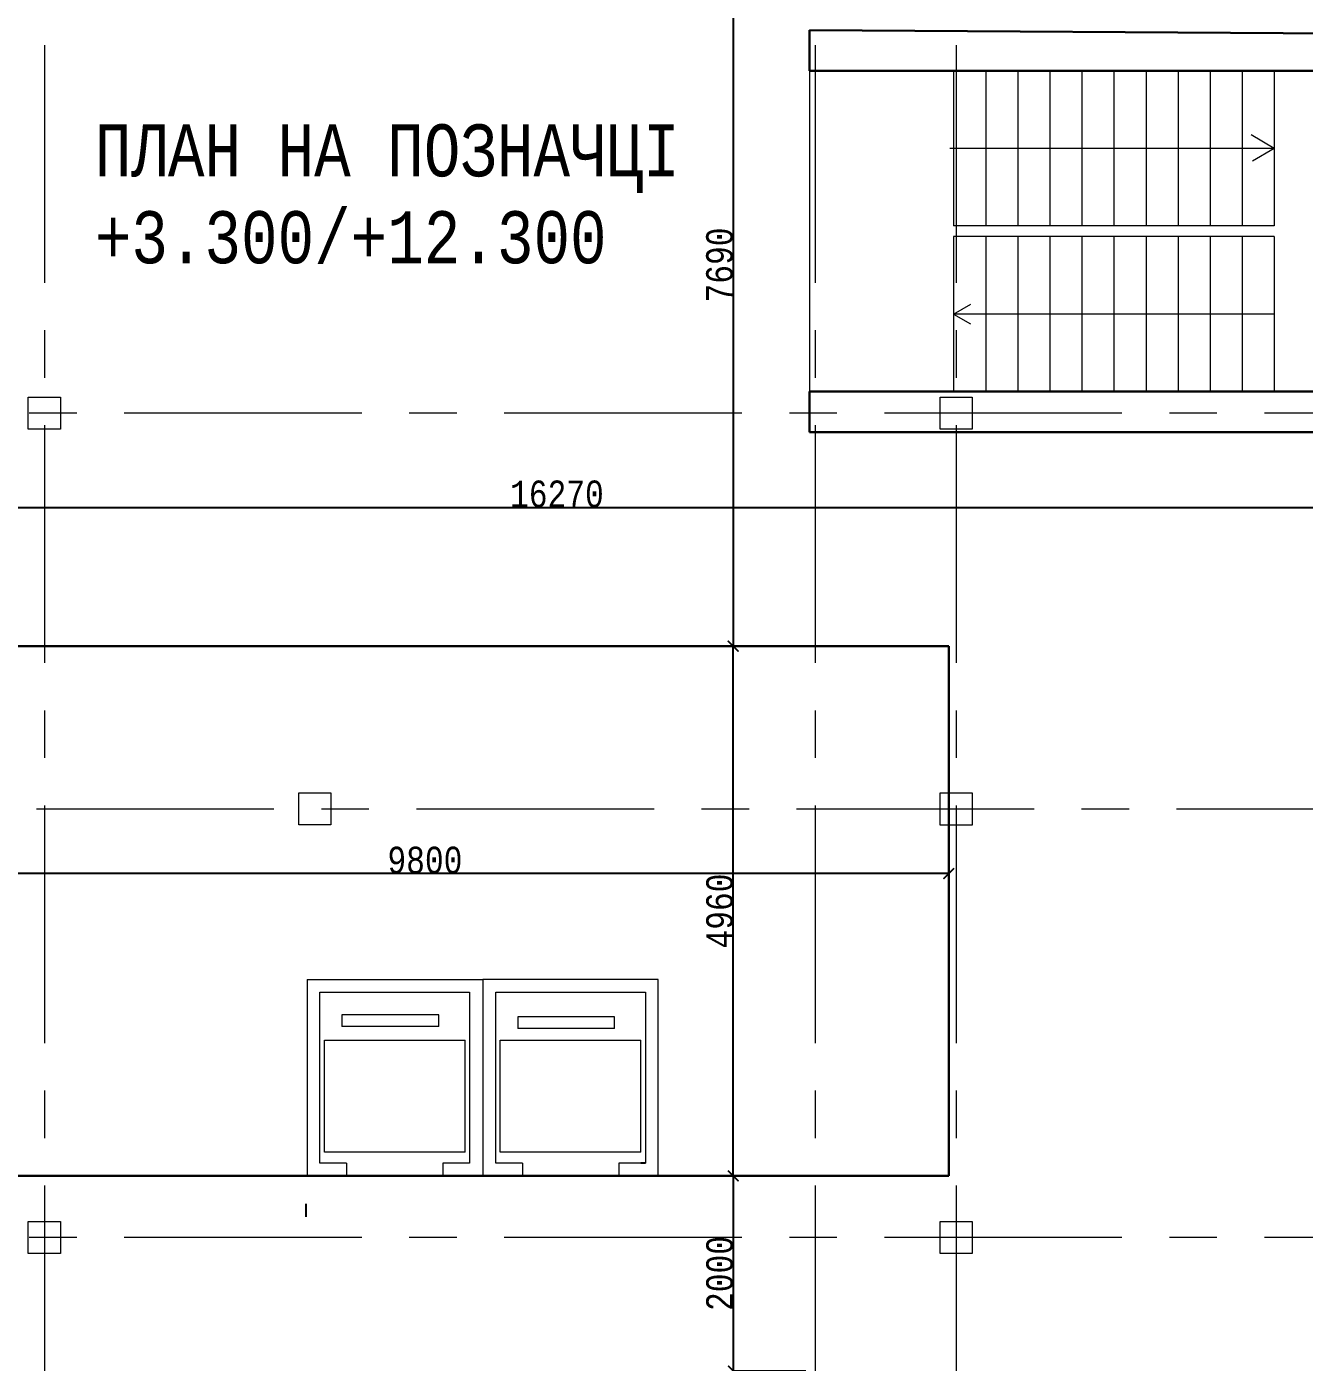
# Model space of a CAD drawing. Header units: millimetres. Extents: x -689206 to 4969298, y -1019800 to 703299.
# Drawn here: x 532811 to 544764, y -632468 to -619975 of the extents above; entities that cross this region are included whole.
import ezdxf

# ---------------------------------------------------------------- set-up
doc = ezdxf.new("R2010")
doc.units = ezdxf.units.MM
doc.linetypes.add('осеваяX2', pattern=[101.6, 63.5, -12.7, 12.7, -12.7])
for name, color, linetype, lineweight in [('Відомість заповнення дверних та віконних прорізів', 7, 'Continuous', 5), ('РАЗМЕРЫ', 7, 'Continuous', 9), ('стены', 7, 'Continuous', 20)]:
    doc.layers.add(name, color=color, linetype=linetype, lineweight=lineweight)
doc.styles.add('Аннотативный', font='isocteur.ttf', dxfattribs={"width": 0.7, "height": 250})
doc.dimstyles.new('Аннотативный', dxfattribs={"dimscale": 0, "dimtxt": 250, "dimasz": 100, "dimexe": 1.25, "dimexo": 0.625, "dimtad": 1, "dimdec": 0, "dimtxsty": 'Аннотативный', "dimblk": 'ARCHTICK', "dimcen": 2.5, "dimadec": 0, "dimazin": 0, "dimtfac": 1, "dimtdec": 0, "dimtmove": 0, "dimatfit": 3, "dimfxl": 1, "dimarcsym": 0})

# ---------------------------------------------------------------- blocks, each defined once
blk = doc.blocks.new('_ArchTick')
at = {"color": 0, "linetype": 'ByBlock', "const_width": 0.15}
blk.add_lwpolyline([(-0.5, -0.5), (0.5, 0.5)], dxfattribs=at)
blk = doc.blocks.new('*D4070')
at = {"layer": 'Defpoints', "color": 0, "linetype": 'ByBlock', "lineweight": 9, "transparency": 16777216}
for p in [(539422, -625769), (541437, -625769), (541437, -630724)]:
    blk.add_point(p, dxfattribs=at)
at = {"layer": 'РАЗМЕРЫ', "color": 0, "linetype": 'ByBlock', "lineweight": -2, "transparency": 16777216}
for p, q in [((541437, -625769), (539420, -625769)), ((539422, -630724), (539422, -625769)), ((541437, -630724), (539420, -630724))]:
    blk.add_line(p, q, dxfattribs=at)
at = {"layer": 'РАЗМЕРЫ', "color": 0, "linetype": 'ByBlock', "lineweight": -2, "transparency": 16777216, "xscale": 100, "yscale": 100, "zscale": 100}
for p, rotation in [((539422, -625769), 90), ((539422, -630724), 270)]:
    blk.add_blockref('_ArchTick', p, dxfattribs=dict(at, rotation=rotation))
at = {"layer": 'РАЗМЕРЫ', "color": 0, "linetype": 'ByBlock', "lineweight": 5, "transparency": 16777216, "insert": (539296, -628247), "char_height": 250, "attachment_point": 5, "rotation": 90, "style": 'Аннотативный'}
blk.add_mtext('4960', dxfattribs=at)
blk = doc.blocks.new('*D4071')
at = {"layer": 'Defpoints', "color": 0, "linetype": 'ByBlock', "lineweight": 9, "transparency": 16777216}
for p in [(531637, -625769), (541437, -625769), (531637, -627897)]:
    blk.add_point(p, dxfattribs=at)
at = {"layer": 'РАЗМЕРЫ', "color": 0, "linetype": 'ByBlock', "lineweight": -2, "transparency": 16777216}
for p, q in [((531637, -625769), (531637, -627899)), ((541437, -625769), (541437, -627899)), ((541437, -627897), (531637, -627897))]:
    blk.add_line(p, q, dxfattribs=at)
at = {"layer": 'РАЗМЕРЫ', "color": 0, "linetype": 'ByBlock', "lineweight": -2, "transparency": 16777216, "xscale": 100, "yscale": 100, "zscale": 100, "rotation": 180}
blk.add_blockref('_ArchTick', (531637, -627897), dxfattribs=at)
at = {"layer": 'РАЗМЕРЫ', "color": 0, "linetype": 'ByBlock', "lineweight": -2, "transparency": 16777216, "xscale": 100, "yscale": 100, "zscale": 100}
blk.add_blockref('_ArchTick', (541437, -627897), dxfattribs=at)
at = {"layer": 'РАЗМЕРЫ', "color": 0, "linetype": 'ByBlock', "lineweight": 5, "transparency": 16777216, "insert": (536537, -627772), "char_height": 250, "attachment_point": 5, "style": 'Аннотативный'}
blk.add_mtext('9800', dxfattribs=at)
blk = doc.blocks.new('*D4072')
at = {"layer": 'Defpoints', "color": 0, "linetype": 'ByBlock', "lineweight": 9, "transparency": 16777216}
for p in [(538716, -618640), (538716, -625769), (539420, -625769)]:
    blk.add_point(p, dxfattribs=at)
at = {"layer": 'РАЗМЕРЫ', "color": 0, "linetype": 'ByBlock', "lineweight": -2, "transparency": 16777216}
for p, q in [((538717, -618640), (539422, -618640)), ((539420, -618640), (539420, -625769)), ((538717, -625769), (539422, -625769))]:
    blk.add_line(p, q, dxfattribs=at)
at = {"layer": 'РАЗМЕРЫ', "color": 0, "linetype": 'ByBlock', "lineweight": -2, "transparency": 16777216, "xscale": 100, "yscale": 100, "zscale": 100}
for p, rotation in [((539420, -618640), 90), ((539420, -625769), 270)]:
    blk.add_blockref('_ArchTick', p, dxfattribs=dict(at, rotation=rotation))
at = {"layer": 'РАЗМЕРЫ', "color": 0, "linetype": 'ByBlock', "lineweight": 20, "transparency": 16777216, "insert": (539295, -622204), "char_height": 250, "attachment_point": 5, "rotation": 90, "style": 'Аннотативный'}
blk.add_mtext('7690', dxfattribs=at)
blk = doc.blocks.new('*D4074')
at = {"layer": 'Defpoints', "color": 0, "linetype": 'ByBlock', "lineweight": 9, "transparency": 16777216}
for p in [(529637, -624472), (545906, -624472), (545906, -624472)]:
    blk.add_point(p, dxfattribs=at)
at = {"layer": 'РАЗМЕРЫ', "color": 0, "linetype": 'ByBlock', "lineweight": -2, "transparency": 16777216}
for p, q in [((529637, -624472), (545906, -624472)), ((529637, -624473), (529637, -624474)), ((545906, -624472), (545906, -624471))]:
    blk.add_line(p, q, dxfattribs=at)
at = {"layer": 'РАЗМЕРЫ', "color": 0, "linetype": 'ByBlock', "lineweight": -2, "transparency": 16777216, "xscale": 100, "yscale": 100, "zscale": 100, "rotation": 180}
blk.add_blockref('_ArchTick', (529637, -624472), dxfattribs=at)
at = {"layer": 'РАЗМЕРЫ', "color": 0, "linetype": 'ByBlock', "lineweight": -2, "transparency": 16777216, "xscale": 100, "yscale": 100, "zscale": 100}
blk.add_blockref('_ArchTick', (545906, -624472), dxfattribs=at)
at = {"layer": 'РАЗМЕРЫ', "color": 0, "linetype": 'ByBlock', "lineweight": 20, "transparency": 16777216, "insert": (537772, -624347), "char_height": 250, "attachment_point": 5, "style": 'Аннотативный'}
blk.add_mtext('16270', dxfattribs=at)
blk = doc.blocks.new('*D4075')
at = {"layer": 'Defpoints', "color": 0, "linetype": 'ByBlock', "lineweight": 9, "transparency": 16777216}
for p in [(539422, -630724), (539422, -632550), (540103, -632550)]:
    blk.add_point(p, dxfattribs=at)
at = {"layer": 'РАЗМЕРЫ', "color": 0, "linetype": 'ByBlock', "lineweight": -2, "transparency": 16777216}
for p, q in [((539422, -630724), (539423, -630724)), ((539422, -630724), (539422, -632550)), ((540102, -632550), (539420, -632550))]:
    blk.add_line(p, q, dxfattribs=at)
at = {"layer": 'РАЗМЕРЫ', "color": 0, "linetype": 'ByBlock', "lineweight": -2, "transparency": 16777216, "xscale": 100, "yscale": 100, "zscale": 100}
for p, rotation in [((539422, -630724), 90), ((539422, -632550), 270)]:
    blk.add_blockref('_ArchTick', p, dxfattribs=dict(at, rotation=rotation))
at = {"layer": 'РАЗМЕРЫ', "color": 0, "linetype": 'ByBlock', "lineweight": 5, "transparency": 16777216, "insert": (539296, -631637), "char_height": 250, "attachment_point": 5, "rotation": 90, "style": 'Аннотативный'}
blk.add_mtext('2000', dxfattribs=at)

msp = doc.modelspace()

# ---------------------------------------------------------------- linework, layer by layer
at = {"layer": 'РАЗМЕРЫ', "linetype": 'осеваяX2', "lineweight": 5, "ltscale": 35}
for p, q in [((532976.5, -605923.3), (532976.5, -655764.7)), ((540186.5, -605923.3), (540186.5, -655764.7)), ((571506.4, -623590.3), (504453.7, -623590.3)), ((571506.4, -631300.3), (504453.7, -631300.3))]:
    msp.add_line(p, q, dxfattribs=at)
at = {"layer": 'РАЗМЕРЫ', "linetype": 'ByBlock', "lineweight": 30}
for p, q in [((540133.6, -620008.4), (545838.9, -620045.1)), ((540133.6, -620388.4), (540136.1, -620008.4)), ((545906.2, -620388.4), (540133.6, -620388.4)), ((540133.6, -623388.4), (545906.2, -623388.3)), ((540133.6, -623768.4), (540133.6, -623388.4)), ((545906.2, -623766), (540133.6, -623768.4)), ((541437.3, -625768.8), (531637.2, -625768.8)), ((541437.3, -630724.4), (541437.3, -625768.8)), ((531637.2, -630724.4), (539762.1, -630724.4)), ((539762.1, -630724.4), (541437.3, -630724.4)), ((541048.3, -630724.4), (541021.3, -630724.4))]:
    msp.add_line(p, q, dxfattribs=at)
at = {"layer": 'РАЗМЕРЫ', "linetype": 'ByBlock', "lineweight": 20}
for p, q in [((540133.6, -620388.4), (540133.6, -623388.4)), ((541483.6, -622663.4), (541644.9, -622570.2)), ((541483.6, -622663.4), (541640.5, -622754))]:
    msp.add_line(p, q, dxfattribs=at)
at = {"layer": 'РАЗМЕРЫ', "linetype": 'ByBlock', "lineweight": 13}
for p, q in [((541483.6, -620388.4), (541483.6, -621838.4)), ((541783.6, -620388.4), (541783.6, -621838.4)), ((542083.6, -620388.4), (542083.6, -621838.4)), ((542383.6, -620388.4), (542383.6, -621838.4)), ((542683.6, -620388.4), (542683.6, -621838.4)), ((542983.6, -620388.4), (542983.6, -621838.4)), ((543283.6, -620388.4), (543283.6, -621838.4)), ((543583.6, -620388.4), (543583.6, -621838.4)), ((543883.6, -620388.4), (543883.6, -621838.4)), ((544183.6, -620388.4), (544183.6, -621838.4)), ((544483.6, -620388.4), (544483.6, -621838.4)), ((544483.6, -621113.4), (544265.9, -620987.7)), ((544483.6, -621113.4), (541449, -621113.4)), ((544483.6, -621113.4), (544278.8, -621231.6)), ((544483.6, -621838.4), (541483.6, -621838.4)), ((541483.6, -621938.4), (541483.6, -623388.4)), ((544483.6, -621938.4), (541483.6, -621938.4)), ((541783.6, -621938.4), (541783.6, -623388.4)), ((542083.6, -621938.4), (542083.6, -623388.4)), ((542383.6, -621938.4), (542383.6, -623388.4)), ((542683.6, -621938.4), (542683.6, -623388.4)), ((542983.6, -621938.4), (542983.6, -623388.4)), ((543283.6, -621938.4), (543283.6, -623388.4)), ((543583.6, -621938.4), (543583.6, -623388.4)), ((543883.6, -621938.4), (543883.6, -623388.4)), ((544183.6, -621938.4), (544183.6, -623388.4)), ((544483.6, -621938.4), (544483.6, -623388.4)), ((544483.6, -622663.4), (541483.6, -622663.4)), ((535434.5, -628886.2), (535434.5, -630726.2)), ((535434.5, -628886.2), (537080.1, -628886.2)), ((537080.1, -628886.2), (537080.1, -630726.2)), ((538720.1, -628886.2), (537080.1, -628886.2)), ((538720.1, -629006.2), (538720.1, -628886.2)), ((538720.1, -630726.2), (538720.1, -629006.2))]:
    msp.add_line(p, q, dxfattribs=at)
at = {"layer": 'РАЗМЕРЫ', "lineweight": 13, "ltscale": 150}
for p, q in [((536666.5, -629326.7), (536666.5, -629216.7)), ((538312.1, -629346.2), (538312.1, -629236.2))]:
    msp.add_line(p, q, dxfattribs=at)
at = {"layer": 'стены', "linetype": 'осеваяX2', "lineweight": 5, "ltscale": 35}
for p, q in [((541506.4, -605923.3), (541506.4, -655764.7)), ((504453.7, -627292.3), (571506.4, -627292.3))]:
    msp.add_line(p, q, dxfattribs=at)
at = {"layer": 'стены', "color": 18, "lineweight": 13, "true_color": 0x000000}
for p, q in [((535554.5, -630606.2), (535554.5, -629006.2)), ((535554.5, -629006.2), (536954.5, -629006.2)), ((536954.5, -629006.2), (536954.5, -630606.2)), ((537200.1, -630606.2), (537200.1, -629006.2)), ((537200.1, -629006.2), (538600.1, -629006.2)), ((538600.1, -629006.2), (538600.1, -630606.2)), ((536666.5, -629216.7), (535760.5, -629216.7)), ((535760.5, -629216.7), (535760.5, -629326.7)), ((538312.1, -629236.2), (537406.1, -629236.2)), ((537406.1, -629236.2), (537406.1, -629346.2)), ((536666.5, -629326.7), (535760.5, -629326.7)), ((536666.5, -629326.7), (536464, -629326.7)), ((538312.1, -629346.2), (537406.1, -629346.2)), ((538312.1, -629346.2), (538109.7, -629346.2)), ((535596.5, -630503.2), (535596.5, -629456.2)), ((535596.5, -629456.2), (536912.5, -629456.2)), ((536912.5, -630503.2), (536912.5, -629456.2)), ((537242.1, -630503.2), (537242.1, -629456.2)), ((537242.1, -629456.2), (538558.1, -629456.2)), ((538558.1, -630503.2), (538558.1, -629456.2)), ((535804.5, -630606.2), (535554.5, -630606.2)), ((536912.5, -630503.2), (535596.5, -630503.2)), ((535804.5, -630606.2), (535804.5, -630726.2)), ((536954.5, -630606.2), (536704.5, -630606.2)), ((536704.5, -630606.2), (536704.5, -630726.2)), ((536954.5, -630606.2), (536912.5, -630606.2)), ((537450.1, -630606.2), (537200.1, -630606.2)), ((538558.1, -630503.2), (537242.1, -630503.2)), ((537450.1, -630606.2), (537450.1, -630726.2)), ((538600.1, -630606.2), (538350.1, -630606.2)), ((538350.1, -630606.2), (538350.1, -630726.2))]:
    msp.add_line(p, q, dxfattribs=at)
at = {"layer": 'стены', "color": 18, "lineweight": 25, "true_color": 0x000000}
for p, q in [((538600.1, -630606.2), (538558.1, -630606.2)), ((535415.5, -630726.2), (535045.5, -630726.2)), ((537074.5, -630726.2), (536704.5, -630726.2)), ((537450.1, -630726.2), (537080.1, -630726.2)), ((538720.1, -630726.2), (538350.1, -630726.2)), ((535423.6, -630986.1), (535423.6, -631106.1))]:
    msp.add_line(p, q, dxfattribs=at)
at = {"layer": 'стены'}
for points in [[(532826.5, -623440.3), (533126.5, -623440.3), (533126.5, -623740.3), (532826.5, -623740.3)], [(541356.4, -623440.3), (541656.4, -623440.3), (541656.4, -623740.3), (541356.4, -623740.3)], [(535356.4, -627140.3), (535656.4, -627140.3), (535656.4, -627440.3), (535356.4, -627440.3)], [(541356.4, -627142.3), (541656.4, -627142.3), (541656.4, -627442.3), (541356.4, -627442.3)]]:
    msp.add_lwpolyline(points, close=True, dxfattribs=at)
at = {"layer": 'стены', "lineweight": 20}
for points in [[(532826.5, -631150.3), (533126.5, -631150.3), (533126.5, -631450.3), (532826.5, -631450.3)], [(541356.4, -631150.3), (541656.4, -631150.3), (541656.4, -631450.3), (541356.4, -631450.3)]]:
    msp.add_lwpolyline(points, close=True, dxfattribs=at)

# ---------------------------------------------------------------- texts
at = {"layer": 'Відомість заповнення дверних та віконних прорізів', "ltscale": 50, "insert": (533448.5, -620888.1), "char_height": 487.546, "width": 12034.477, "attachment_point": 1, "style": 'Аннотативный'}
msp.add_mtext('ПЛАН НА ПОЗНАЧЦІ \\P+3.300/+12.300', dxfattribs=at)

# ---------------------------------------------------------------- dimensions: what is measured, and where the dimension line sits
at = {"layer": 'РАЗМЕРЫ', "linetype": 'ByBlock', "lineweight": 20}
dim = msp.add_linear_dim(base=(539420.4, -625768.8), p1=(538716.2, -618639.8), p2=(538716.2, -625768.8), angle=90, text='7690', dimstyle='Аннотативный', dxfattribs=at)
dim.commit()
dim.dimension.update_dxf_attribs({"geometry": '*D4072', "text_midpoint": (539294.8, -622204.3)})
dim = msp.add_linear_dim(base=(545906.2, -624472.3), p1=(529637.3, -624472.3), p2=(545906.2, -624472.3), text='16270', dimstyle='Аннотативный', dxfattribs=at)
dim.commit()
dim.dimension.update_dxf_attribs({"geometry": '*D4074', "text_midpoint": (537771.7, -624346.7)})
at = {"layer": 'РАЗМЕРЫ', "linetype": 'ByBlock', "lineweight": 5}
for base, p1, p2, text, picture, middle in [((539421.7, -625768.8), (541437.3, -630724.4), (541437.3, -625768.8), '4960', '*D4070', (539296.1, -628246.6)), ((539421.7, -632550.4), (539421.7, -630724.4), (540102.9, -632550.4), '2000', '*D4075', (539296.1, -631637.4))]:
    dim = msp.add_linear_dim(base=base, p1=p1, p2=p2, angle=90, text=text, dimstyle='Аннотативный', dxfattribs=at)
    dim.commit()
    dim.dimension.update_dxf_attribs({"geometry": picture, "text_midpoint": middle})
dim = msp.add_linear_dim(base=(531637.2, -627897.5), p1=(541437.3, -625768.8), p2=(531637.2, -625768.8), dimstyle='Аннотативный', dxfattribs=at)
dim.commit()
dim.dimension.update_dxf_attribs({"geometry": '*D4071', "text_midpoint": (536537.3, -627771.9)})

doc.saveas('drawing.dxf')
